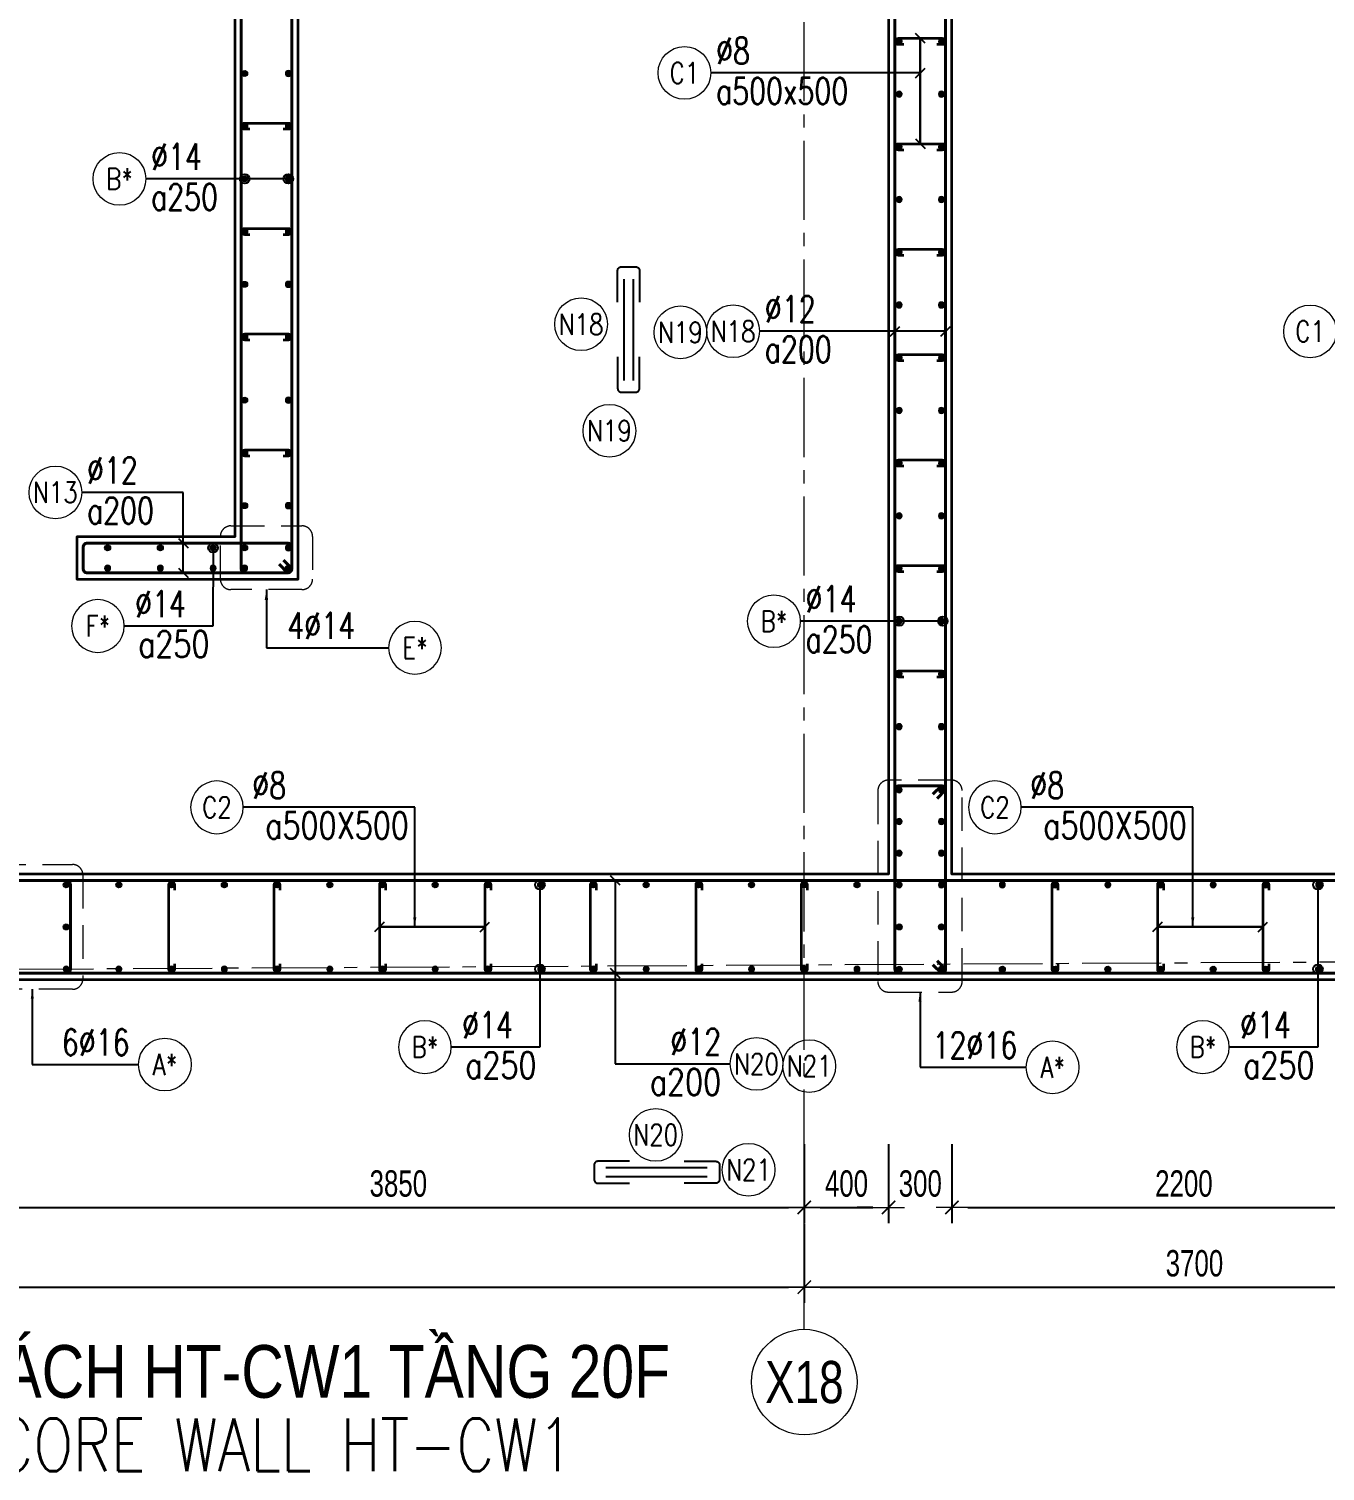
# Model space of a CAD drawing. Header units: millimetres. Extents: x 944027 to 981803, y -83026 to 82675.
# Drawn here: x 953795 to 959941, y -305 to 6536 of the extents above; entities that cross this region are included whole.
import ezdxf
from ezdxf.enums import TextEntityAlignment as Align

# ---------------------------------------------------------------- set-up
doc = ezdxf.new("R2010")
doc.units = ezdxf.units.MM
doc.header["$MEASUREMENT"] = 0
for name, pattern in [('HIDDEN', [9.525, 6.35, -3.175]), ('HIDDEN2', [4.7625, 3.175, -1.5875]), ('HT_Dim Grid$0$CENTER2', [1.125, 0.75, -0.125, 0.125, -0.125]), ('HT_Grid$0$CENTER2', [1.125, 0.75, -0.125, 0.125, -0.125])]:
    doc.linetypes.add(name, pattern=pattern)
doc.layers.get('0').update_dxf_attribs({"lineweight": 20})
doc.layers.get('Defpoints').update_dxf_attribs({"color": 151, "lineweight": 9})
doc.layers.add('Hidden', color=9, linetype='HIDDEN')
doc.layers.add('Ligature', color=1, linetype='Continuous')
for name, color, linetype, lineweight in [('HT_Dim Grid$0$NDC_S_AXIS', 5, 'HT_Dim Grid$0$CENTER2', 13), ('HT_Dim Grid$0$NDC_S_SYMBOL', 1, 'Continuous', 15), ('HT_Dim Grid$0$NDC_S_TEXT SYMBOL', 7, 'Continuous', 20), ('HT_Grid$0$NDC_S_AXIS', 5, 'HT_Grid$0$CENTER2', 13), ('KC-LEADER', 153, 'Continuous', 18), ('KC-THEP', 6, 'Continuous', 40), ('NDC_S_ANNO', 7, 'Continuous', 20), ('NDC_S_DIM', 1, 'Continuous', 15), ('NDC_S_ENG TITLE', 3, 'Continuous', 20), ('NDC_S_HIDDEN', 8, 'HIDDEN2', 13), ('NDC_S_LEADER', 1, 'Continuous', 15), ('NDC_S_REBAR', 4, 'Continuous', 35), ('NDC_S_STIRRUP', 4, 'Continuous', 40), ('NDC_S_TEXT SYMBOL', 7, 'Continuous', 20), ('NDC_S_VN TEXT', 7, 'Continuous', 20), ('NDC_S_VN TITLE', 6, 'Continuous', 35), ('NDC_S_WALL', 6, 'Continuous', 35)]:
    doc.layers.add(name, color=color, linetype=linetype, lineweight=lineweight)
doc.styles.add('HT_Dim Grid$0$NDC_ANNO', font='', dxfattribs={"width": 0.8})
doc.styles.add('NDC_ANNO', font='', dxfattribs={"width": 0.8})
doc.styles.add('NDC_ARIAL', font='arial.ttf', dxfattribs={"width": 0.85})
doc.styles.add('NDC_DIM', font='', dxfattribs={"width": 0.75})
doc.styles.add('NDC_EN TXT', font='romans.shx', dxfattribs={"width": 0.8})
doc.styles.add('NDC_VIE TXT', font='arial.ttf', dxfattribs={"width": 0.8})
doc.styles.get('HT_Dim Grid$0$NDC_ANNO').set_extended_font_data('Dotum')
doc.styles.get('NDC_ANNO').set_extended_font_data('Dotum')
doc.styles.get('NDC_DIM').set_extended_font_data('Dotum')
doc.dimstyles.new('NDC_1-50', dxfattribs={"dimscale": 50, "dimtxt": 2.5, "dimasz": 1, "dimexe": 1.5, "dimexo": 0, "dimgap": 0.8, "dimtad": 1, "dimdec": 0, "dimdsep": 46, "dimtxsty": 'NDC_ARIAL', "dimblk": 'DIMMARK', "dimcen": 49999.938995, "dimdle": 1.5, "dimclrd": 1, "dimclre": 1, "dimclrt": 3, "dimadec": 0, "dimazin": 0, "dimtfac": 1, "dimtdec": 0, "dimtix": 1, "dimtmove": 2, "dimatfit": 3, "dimfxl": 1, "dimarcsym": 0})
doc.dimstyles.new('NDC_dim_30', dxfattribs={"dimscale": 30, "dimtxt": 2.5, "dimasz": 1.5, "dimexe": 1.5, "dimexo": 2.5, "dimgap": 1, "dimtad": 1, "dimdec": 0, "dimzin": 0, "dimdsep": 46, "dimtxsty": 'NDC_DIM', "dimblk": 'DIMMARK', "dimcen": 0.09, "dimdle": 1.2, "dimclrd": 1, "dimclre": 1, "dimclrt": 3, "dimadec": 0, "dimazin": 0, "dimtfac": 1, "dimtdec": 0, "dimtix": 1, "dimtofl": 0, "dimtmove": 0, "dimatfit": 3, "dimfxl": 6, "dimfxlon": 1, "dimtolj": 1, "dimtzin": 0, "dimarcsym": 0})
doc.dimstyles.new('NDC_dim_50', dxfattribs={"dimscale": 50, "dimtxt": 2.5, "dimasz": 1.5, "dimexe": 1.5, "dimexo": 2.5, "dimgap": 1, "dimtad": 1, "dimdec": 0, "dimzin": 0, "dimdsep": 46, "dimtxsty": 'NDC_DIM', "dimblk": 'DIMMARK', "dimcen": 0.09, "dimdle": 1.2, "dimclrd": 1, "dimclre": 1, "dimclrt": 3, "dimadec": 0, "dimazin": 0, "dimtfac": 1, "dimtdec": 0, "dimtix": 1, "dimtofl": 0, "dimtmove": 0, "dimatfit": 3, "dimfxl": 6, "dimfxlon": 1, "dimtolj": 1, "dimtzin": 0, "dimarcsym": 0})

# ---------------------------------------------------------------- blocks, each defined once
blk = doc.blocks.new('THEP')
at = {"layer": 'KC-LEADER', "color": 6}
blk.add_circle((0, 0), 14, dxfattribs=at)
at = {"layer": 'KC-THEP'}
for p, q in [((-14, 0), (14, 0)), ((9.9, 9.9), (-9.9, -9.9)), ((-9.9, 9.9), (9.9, -9.9)), ((0, 14), (0, -14))]:
    blk.add_line(p, q, dxfattribs=at)
blk = doc.blocks.new('DIMMARK')
at = {"layer": 'NDC_S_DIM', "color": 1}
blk.add_line((-1.5, 0), (1, 0), dxfattribs=at)
at = {"layer": 'NDC_S_DIM', "color": 2, "const_width": 0.1}
blk.add_lwpolyline([(-0.424, -0.424), (0.424, 0.424)], dxfattribs=at)
blk = doc.blocks.new('*U13')
blk.add_circle((-2.5, 0), 2.5)
at = {"layer": 'NDC_S_VN TEXT', "color": 3, "style": 'NDC_EN TXT', "width": 0.75}
blk.add_attdef('DK1', (0.5, 0.85), '', height=2.5, dxfattribs=at)
at = {"layer": 'NDC_S_VN TEXT', "color": 7, "style": 'NDC_EN TXT', "width": 0.8}
blk.add_attdef('SH2', text='', height=2, dxfattribs=at).set_placement((-2.5, 0), align=Align.MIDDLE)
blk = doc.blocks.new('*U10')
blk.add_circle((2.5, 0), 2.5)
at = {"layer": 'NDC_S_VN TEXT', "color": 3, "style": 'NDC_EN TXT'}
for tag, width, p in [('DK2', 0.75, (-0.85, 0.85)), ('KC2', 0.8, (-0.85, -2.97))]:
    blk.add_attdef(tag, text='', height=2.5, dxfattribs=dict(at, width=width)).set_placement(p, align=Align.RIGHT)
at = {"layer": 'NDC_S_VN TEXT', "color": 7, "style": 'NDC_EN TXT', "width": 0.8}
blk.add_attdef('SH3', text='', height=2, dxfattribs=at).set_placement((2.5, 0), align=Align.MIDDLE)
blk = doc.blocks.new('*U11')
blk.add_circle((-2.5, 0), 2.5)
at = {"layer": 'NDC_S_VN TEXT', "color": 3, "style": 'NDC_EN TXT', "width": 0.75}
for tag, p in [('DK1', (0.5, 0.85)), ('KC1', (0.5, -2.97))]:
    blk.add_attdef(tag, p, '', height=2.5, dxfattribs=at)
at = {"layer": 'NDC_S_VN TEXT', "color": 7, "style": 'NDC_EN TXT', "width": 0.8}
blk.add_attdef('SH2', text='', height=2, dxfattribs=at).set_placement((-2.5, 0), align=Align.MIDDLE)
blk = doc.blocks.new('*U12')
blk.add_circle((-2.5, 0), 2.5)
at = {"layer": 'NDC_S_VN TEXT', "color": 3, "style": 'NDC_EN TXT', "width": 0.75}
for tag, p in [('DK1', (0.5, 0.85)), ('KC1', (0.5, -2.97))]:
    blk.add_attdef(tag, p, '', height=2.5, dxfattribs=at)
at = {"layer": 'NDC_S_VN TEXT', "color": 7, "style": 'NDC_EN TXT', "width": 0.8}
blk.add_attdef('SH2', text='', height=2, dxfattribs=at).set_placement((-2.5, 0), align=Align.MIDDLE)
blk = doc.blocks.new('A$C7BC65A55')
at = {"layer": 'Ligature'}
for p, q in [((-15.2, 372, 0), (-15.2, 38.5, 0)), ((15.2, 372, 0), (15.2, 38.5, 0))]:
    blk.add_line(p, q, dxfattribs=at)
for points in [[(-36.2, 296.5), (-36.2, 400.9, -0.414214), (-24, 413.1), (24, 413.1, -0.414214), (36.2, 400.9), (36.2, 296.5)], [(-36.2, 116.5), (-36.2, 12.2, 0.414214), (-24, 0), (24, 0, 0.414214), (36.2, 12.2), (36.2, 116.5)]]:
    blk.add_lwpolyline(points, format="xyb", dxfattribs=at)
blk = doc.blocks.new('*U9')
blk.add_circle((2.5, 0), 2.5)
at = {"layer": 'NDC_S_VN TEXT', "color": 3, "style": 'NDC_EN TXT', "width": 0.75}
blk.add_attdef('DK2', text='', height=2.5, dxfattribs=at).set_placement((-0.85, 0.85), align=Align.RIGHT)
at = {"layer": 'NDC_S_VN TEXT', "color": 7, "style": 'NDC_EN TXT', "width": 0.8}
blk.add_attdef('SH3', text='', height=2, dxfattribs=at).set_placement((2.5, 0), align=Align.MIDDLE)
blk = doc.blocks.new('*D333')
at = {"layer": 'Defpoints', "color": 0, "transparency": 16777216}
for p in [(957471.5, 2607.6), (953621.5, 2107.6), (957471.5, 945.6)]:
    blk.add_point(p, dxfattribs=at)
at = {"layer": 'NDC_S_DIM', "color": 1, "lineweight": -2, "transparency": 16777216}
for p, q in [((953621.5, 1245.6), (953621.5, 870.6)), ((957471.5, 1245.6), (957471.5, 870.6)), ((953696.5, 945.6), (957396.5, 945.6))]:
    blk.add_line(p, q, dxfattribs=at)
at = {"layer": 'NDC_S_DIM', "color": 1, "lineweight": -2, "transparency": 16777216, "xscale": 75, "yscale": 75, "zscale": 75, "rotation": 180}
blk.add_blockref('DIMMARK', (953621.5, 945.6), dxfattribs=at)
at = {"layer": 'NDC_S_DIM', "color": 1, "lineweight": -2, "transparency": 16777216, "xscale": 75, "yscale": 75, "zscale": 75}
blk.add_blockref('DIMMARK', (957471.5, 945.6), dxfattribs=at)
at = {"layer": 'NDC_S_DIM', "color": 3, "transparency": 16777216, "insert": (955546.5, 1058.2), "char_height": 125, "attachment_point": 5, "style": 'NDC_DIM'}
blk.add_mtext('\\A1;3850', dxfattribs=at)
blk = doc.blocks.new('*D334')
at = {"layer": 'Defpoints', "color": 0, "transparency": 16777216}
for p in [(957871.5, 2607.6), (958171.5, 2607.6), (958171.5, 945.6)]:
    blk.add_point(p, dxfattribs=at)
at = {"layer": 'NDC_S_DIM', "color": 1, "lineweight": -2, "transparency": 16777216}
for p, q in [((957871.5, 1245.6), (957871.5, 870.6)), ((958171.5, 1245.6), (958171.5, 870.6)), ((957796.5, 945.6), (957721.5, 945.6)), ((958246.5, 945.6), (958321.5, 945.6))]:
    blk.add_line(p, q, dxfattribs=at)
at = {"layer": 'NDC_S_DIM', "color": 1, "lineweight": -2, "transparency": 16777216, "xscale": 75, "yscale": 75, "zscale": 75}
blk.add_blockref('DIMMARK', (957871.5, 945.6), dxfattribs=at)
at = {"layer": 'NDC_S_DIM', "color": 1, "lineweight": -2, "transparency": 16777216, "xscale": 75, "yscale": 75, "zscale": 75, "rotation": 180}
blk.add_blockref('DIMMARK', (958171.5, 945.6), dxfattribs=at)
at = {"layer": 'NDC_S_DIM', "color": 3, "transparency": 16777216, "insert": (958021.5, 1058.2), "char_height": 125, "attachment_point": 5, "style": 'NDC_DIM'}
blk.add_mtext('\\A1;300', dxfattribs=at)
blk = doc.blocks.new('*D335')
at = {"layer": 'Defpoints', "color": 0, "transparency": 16777216}
for p in [(958171.5, 2607.6), (960371.2, 2229.9), (960371.2, 945.6)]:
    blk.add_point(p, dxfattribs=at)
at = {"layer": 'NDC_S_DIM', "color": 1, "lineweight": -2, "transparency": 16777216}
for p, q in [((958171.5, 1245.6), (958171.5, 870.6)), ((960371.2, 1245.6), (960371.2, 870.6)), ((958246.5, 945.6), (960296.2, 945.6))]:
    blk.add_line(p, q, dxfattribs=at)
at = {"layer": 'NDC_S_DIM', "color": 1, "lineweight": -2, "transparency": 16777216, "xscale": 75, "yscale": 75, "zscale": 75, "rotation": 180}
blk.add_blockref('DIMMARK', (958171.5, 945.6), dxfattribs=at)
at = {"layer": 'NDC_S_DIM', "color": 1, "lineweight": -2, "transparency": 16777216, "xscale": 75, "yscale": 75, "zscale": 75}
blk.add_blockref('DIMMARK', (960371.2, 945.6), dxfattribs=at)
at = {"layer": 'NDC_S_DIM', "color": 3, "transparency": 16777216, "insert": (959271.4, 1058.2), "char_height": 125, "attachment_point": 5, "style": 'NDC_DIM'}
blk.add_mtext('\\A1;2200', dxfattribs=at)
blk = doc.blocks.new('*D338')
at = {"layer": 'Defpoints', "color": 0, "transparency": 16777216}
for p in [(957471.5, 2125.9), (946871.5, 2107.6), (957471.5, 567.4)]:
    blk.add_point(p, dxfattribs=at)
at = {"layer": 'NDC_S_DIM', "color": 1, "lineweight": -2, "transparency": 16777216}
for p, q in [((946871.5, 867.4), (946871.5, 492.4)), ((957471.5, 867.4), (957471.5, 492.4)), ((946946.5, 567.4), (957396.5, 567.4))]:
    blk.add_line(p, q, dxfattribs=at)
at = {"layer": 'NDC_S_DIM', "color": 1, "lineweight": -2, "transparency": 16777216, "xscale": 75, "yscale": 75, "zscale": 75, "rotation": 180}
blk.add_blockref('DIMMARK', (946871.5, 567.4), dxfattribs=at)
at = {"layer": 'NDC_S_DIM', "color": 1, "lineweight": -2, "transparency": 16777216, "xscale": 75, "yscale": 75, "zscale": 75}
blk.add_blockref('DIMMARK', (957471.5, 567.4), dxfattribs=at)
at = {"layer": 'NDC_S_DIM', "color": 3, "transparency": 16777216, "insert": (952171.5, 679.9), "char_height": 125, "attachment_point": 5, "style": 'NDC_DIM'}
blk.add_mtext('\\A1;10600', dxfattribs=at)
blk = doc.blocks.new('*U21')
at = {"layer": 'HT_Dim Grid$0$NDC_S_SYMBOL'}
blk.add_line((0, 5), (0, 9), dxfattribs=at)
blk.add_circle((0, 0), 5, dxfattribs=at)
at = {"layer": 'HT_Dim Grid$0$NDC_S_TEXT SYMBOL', "color": 7, "style": 'HT_Dim Grid$0$NDC_ANNO', "width": 0.8}
blk.add_attdef('GRID', text='', height=4, dxfattribs=at).set_placement((0, 0), align=Align.MIDDLE)
blk = doc.blocks.new('*D364')
at = {"layer": 'Defpoints', "color": 0, "ltscale": 200, "transparency": 16777216}
for p in [(957471.5, 2125.9), (961171.5, 2025.9), (961171.5, 567.4)]:
    blk.add_point(p, dxfattribs=at)
at = {"layer": 'NDC_S_DIM', "color": 1, "lineweight": -2, "ltscale": 200, "transparency": 16777216}
for p, q in [((957471.5, 867.4), (957471.5, 492.4)), ((961171.5, 867.4), (961171.5, 492.4)), ((957546.5, 567.4), (961096.5, 567.4))]:
    blk.add_line(p, q, dxfattribs=at)
at = {"layer": 'NDC_S_DIM', "color": 1, "lineweight": -2, "ltscale": 200, "transparency": 16777216, "xscale": 75, "yscale": 75, "zscale": 75, "rotation": 180}
blk.add_blockref('DIMMARK', (957471.5, 567.4), dxfattribs=at)
at = {"layer": 'NDC_S_DIM', "color": 1, "lineweight": -2, "ltscale": 200, "transparency": 16777216, "xscale": 75, "yscale": 75, "zscale": 75}
blk.add_blockref('DIMMARK', (961171.5, 567.4), dxfattribs=at)
at = {"layer": 'NDC_S_DIM', "color": 3, "ltscale": 200, "transparency": 16777216, "insert": (959321.5, 679.9), "char_height": 125, "attachment_point": 5, "style": 'NDC_DIM'}
blk.add_mtext('\\A1;3700', dxfattribs=at)
blk = doc.blocks.new('*D365')
at = {"layer": 'Defpoints', "color": 0, "ltscale": 200, "transparency": 16777216}
for p in [(957471.5, 2607.6), (957871.5, 2525.9), (957871.5, 945.6)]:
    blk.add_point(p, dxfattribs=at)
at = {"layer": 'NDC_S_DIM', "color": 1, "lineweight": -2, "ltscale": 200, "transparency": 16777216}
for p, q in [((957471.5, 1245.6), (957471.5, 870.6)), ((957871.5, 1245.6), (957871.5, 870.6)), ((957546.5, 945.6), (957796.5, 945.6))]:
    blk.add_line(p, q, dxfattribs=at)
at = {"layer": 'NDC_S_DIM', "color": 1, "lineweight": -2, "ltscale": 200, "transparency": 16777216, "xscale": 75, "yscale": 75, "zscale": 75, "rotation": 180}
blk.add_blockref('DIMMARK', (957471.5, 945.6), dxfattribs=at)
at = {"layer": 'NDC_S_DIM', "color": 1, "lineweight": -2, "ltscale": 200, "transparency": 16777216, "xscale": 75, "yscale": 75, "zscale": 75}
blk.add_blockref('DIMMARK', (957871.5, 945.6), dxfattribs=at)
at = {"layer": 'NDC_S_DIM', "color": 3, "ltscale": 200, "transparency": 16777216, "insert": (957671.5, 1058.2), "char_height": 125, "attachment_point": 5, "style": 'NDC_DIM'}
blk.add_mtext('\\A1;400', dxfattribs=at)
blk = doc.blocks.new('Drawing name_symbol')
at = {"layer": 'NDC_S_ENG TITLE', "style": 'NDC_EN TXT', "width": 0.8}
blk.add_attdef('SECTDET1', text='', height=5, dxfattribs=at).set_placement((0, 1.01), align=Align.CENTER)
at = {"layer": 'NDC_S_TEXT SYMBOL', "lineweight": 25, "style": 'NDC_ANNO', "width": 0.8}
blk.add_attdef('SSCALE', text='', height=2.5, dxfattribs=at).set_placement((0, -4), align=Align.CENTER)
at = {"layer": 'NDC_S_VN TITLE', "style": 'NDC_VIE TXT', "width": 0.8}
blk.add_attdef('SECTDET2', text='', height=5, dxfattribs=at).set_placement((0, 7.97), align=Align.CENTER)

msp = doc.modelspace()

# ---------------------------------------------------------------- linework, layer by layer
for centre in [(956413.2, 5134.4), (956884.1, 5096.2), (956547.6, 4629.4), (957494.6, 1616), (956767, 1289.8), (957207.1, 1124)]:
    msp.add_circle(centre, 125)
at = {"layer": 'HT_Grid$0$NDC_S_AXIS', "ltscale": 500}
for p, q in [((957471.5, 567.4), (957471.5, 12843.5)), ((944726.6, 2025.9), (962802.4, 2125.9))]:
    msp.add_line(p, q, dxfattribs=at)
at = {"layer": 'NDC_S_HIDDEN', "ltscale": 50}
for points in [[(954752.5, 4178.2), (955089.7, 4178.2, -0.414214), (955139.7, 4128.2), (955139.7, 3925.9, -0.414214), (955089.7, 3875.9), (954752.5, 3875.9, -0.414214), (954702.5, 3925.9), (954702.5, 4128.2, -0.414214)], [(957870.3, 1967), (958169.9, 1967, 0.414214), (958219.9, 2017), (958219.9, 2922.3, 0.414214), (958169.9, 2972.3), (957870.3, 2972.3, 0.414214), (957820.3, 2922.3), (957820.3, 2017, 0.414214)], [(953620.8, 2572.2), (954001.1, 2572.2, -0.414214), (954051.1, 2522.2), (954051.1, 2030.3, -0.414214), (954001.1, 1980.3), (953620.8, 1980.3, -0.414214), (953570.8, 2030.3), (953570.8, 2522.2, -0.414214)]]:
    msp.add_lwpolyline(points, format="xyb", close=True, dxfattribs=at)
at = {"layer": 'NDC_S_REBAR'}
for points in [[(957943, 6460.9), (957918, 6460.9, -1), (957918, 6490.9), (958125, 6490.9, -1), (958125, 6460.9), (958100, 6460.9)], [(954843, 6059.1), (954818, 6059.1, -1), (954818, 6089.1), (955025, 6089.1, -1), (955025, 6059.1), (955000, 6059.1)], [(957943, 5960.9), (957918, 5960.9, -1), (957918, 5990.9), (958125, 5990.9, -1), (958125, 5960.9), (958100, 5960.9)], [(954843, 5559.1), (954818, 5559.1, -1), (954818, 5589.1), (955025, 5589.1, -1), (955025, 5559.1), (955000, 5559.1)], [(957943, 5460.9), (957918, 5460.9, -1), (957918, 5490.9), (958125, 5490.9, -1), (958125, 5460.9), (958100, 5460.9)], [(954843, 5059.1), (954818, 5059.1, -1), (954818, 5089.1), (955025, 5089.1, -1), (955025, 5059.1), (955000, 5059.1)], [(957943, 4960.9), (957918, 4960.9, -1), (957918, 4990.9), (958125, 4990.9, -1), (958125, 4960.9), (958100, 4960.9)], [(954843, 4509.1), (954818, 4509.1, -1), (954818, 4539.1), (955025, 4539.1, -1), (955025, 4509.1), (955000, 4509.1)], [(957943, 4460.9), (957918, 4460.9, -1), (957918, 4490.9), (958125, 4490.9, -1), (958125, 4460.9), (958100, 4460.9)], [(957943, 3960.9), (957918, 3960.9, -1), (957918, 3990.9), (958125, 3990.9, -1), (958125, 3960.9), (958100, 3960.9)], [(957943, 3460.9), (957918, 3460.9, -1), (957918, 3490.9), (958125, 3490.9, -1), (958125, 3460.9), (958100, 3460.9)], [(954486.5, 2450.9), (954486.5, 2475.9, 1), (954456.5, 2475.9), (954456.5, 2075.9, 1), (954486.5, 2075.9), (954486.5, 2100.9)], [(954986.5, 2450.9), (954986.5, 2475.9, 1), (954956.5, 2475.9), (954956.5, 2075.9, 1), (954986.5, 2075.9), (954986.5, 2100.9)], [(955486.5, 2450.9), (955486.5, 2475.9, 1), (955456.5, 2475.9), (955456.5, 2075.9, 1), (955486.5, 2075.9), (955486.5, 2100.9)], [(955986.5, 2450.9), (955986.5, 2475.9, 1), (955956.5, 2475.9), (955956.5, 2075.9, 1), (955986.5, 2075.9), (955986.5, 2100.9)], [(956486.5, 2450.9), (956486.5, 2475.9, 1), (956456.5, 2475.9), (956456.5, 2075.9, 1), (956486.5, 2075.9), (956486.5, 2100.9)], [(956986.5, 2450.9), (956986.5, 2475.9, 1), (956956.5, 2475.9), (956956.5, 2075.9, 1), (956986.5, 2075.9), (956986.5, 2100.9)], [(957486.5, 2450.9), (957486.5, 2475.9, 1), (957456.5, 2475.9), (957456.5, 2075.9, 1), (957486.5, 2075.9), (957486.5, 2100.9)], [(958675.5, 2450.9), (958675.5, 2475.9, 1), (958645.5, 2475.9), (958645.5, 2075.9, 1), (958675.5, 2075.9), (958675.5, 2100.9)], [(959175.5, 2450.9), (959175.5, 2475.9, 1), (959145.5, 2475.9), (959145.5, 2075.9, 1), (959175.5, 2075.9), (959175.5, 2100.9)], [(959675.5, 2450.9), (959675.5, 2475.9, 1), (959645.5, 2475.9), (959645.5, 2075.9, 1), (959675.5, 2075.9), (959675.5, 2100.9)]]:
    msp.add_lwpolyline(points, format="xyb", dxfattribs=at)
at = {"layer": 'NDC_S_STIRRUP'}
for points in [[(955001.5, 4015.9), (955041.5, 3975.9, -0.414214), (955021.5, 3955.9), (954821.5, 3955.9, -0.414214), (954801.5, 3975.9), (954801.5, 11175.9, -0.414214), (954821.5, 11195.9), (955021.5, 11195.9, -0.414214), (955041.5, 11175.9), (955041.5, 3975.9, -0.414214), (955021.5, 3955.9), (954981.5, 3995.9)], [(958101.5, 2115.9), (958141.5, 2075.9, -0.414214), (958121.5, 2055.9), (957921.5, 2055.9, -0.414214), (957901.5, 2075.9), (957901.5, 11175.9, -0.414214), (957921.5, 11195.9), (958121.5, 11195.9, -0.414214), (958141.5, 11175.9), (958141.5, 2075.9, -0.414214), (958121.5, 2055.9), (958081.5, 2095.9)], [(954981.5, 3995.9), (955021.5, 3955.9, 0.414214), (955041.5, 3975.9), (955041.5, 4075.9, 0.414214), (955021.5, 4095.9), (954071.5, 4095.9, 0.414214), (954051.5, 4075.9), (954051.5, 3975.9, 0.414358), (954071.5, 3955.9), (955021.5, 3955.9, 0.414214), (955041.5, 3975.9), (955001.5, 4015.9)], [(958101.6, 2885.9), (958141.6, 2925.9, 0.414214), (958121.6, 2945.9), (957921.6, 2945.9, 0.414214), (957901.6, 2925.9), (957901.5, 2075.9, 0.414214), (957921.5, 2055.9), (958121.5, 2055.9, 0.414214), (958141.5, 2075.9), (958141.6, 2925.9, 0.414214), (958121.6, 2945.9), (958081.6, 2905.9)], [(961081.5, 2455.9), (961121.5, 2495.9, -0.414214), (961141.5, 2475.9), (961141.5, 2075.9, -0.414214), (961121.5, 2055.9), (953671.5, 2055.9, -0.414214), (953651.5, 2075.9), (953651.5, 2475.9, -0.414214), (953671.5, 2495.9), (961121.5, 2495.9, -0.414214), (961141.5, 2475.9), (961101.5, 2435.9)], [(953711.5, 2455.9), (953671.5, 2495.9, 0.414214), (953651.5, 2475.9), (953651.5, 2075.9, 0.414214), (953671.5, 2055.9), (953971.5, 2055.9, 0.414214), (953991.5, 2075.9), (953991.5, 2475.9, 0.414214), (953971.5, 2495.9), (953671.5, 2495.9, 0.414214), (953651.5, 2475.9), (953691.5, 2435.9)]]:
    msp.add_lwpolyline(points, format="xyb", dxfattribs=at)
at = {"layer": 'NDC_S_WALL', "ltscale": 10}
for points in [[(954771.5, 11225.9), (954771.5, 4125.9), (954021.5, 4125.9), (954021.5, 3925.9), (955071.5, 3925.9), (955071.5, 8525.9)], [(957871.5, 8525.9), (957871.5, 2525.9), (953571.5, 2525.9)], [(953571.5, 2025.9), (961171.5, 2025.9), (961171.5, 3175.9), (960871.5, 3175.9), (960871.5, 2525.9), (958171.5, 2525.9), (958171.5, 7925.9)]]:
    msp.add_lwpolyline(points, dxfattribs=at)

# ---------------------------------------------------------------- block references
at = {"layer": 'Hidden', "xscale": 1.44, "yscale": 1.44, "zscale": 1.44}
msp.add_blockref('A$C7BC65A55', (956638.3, 4812.1, 0), dxfattribs=at)
at = {"layer": 'Hidden', "xscale": 1.44, "yscale": 1.44, "zscale": 1.44, "rotation": 270}
msp.add_blockref('A$C7BC65A55', (956474.9, 1112.2, 0), dxfattribs=at)
at = {"layer": 'HT_Dim Grid$0$NDC_S_AXIS', "xscale": 50, "yscale": 50, "zscale": 50}
msp.add_blockref('*U21', (957471.5, 117.4), dxfattribs=at).add_auto_attribs({'GRID': 'X18'})
at = {"layer": 'KC-THEP', "xscale": -1}
for p, rotation in [((957921.6, 6475.9), 350.3314355636191), ((958121.6, 6475.9), 350.3314355636191), ((955025, 6324.1), 170.331435563619), ((957921.6, 6225.9), 350.3314355636191), ((958121.6, 6225.9), 350.3314355636191), ((955025, 6074.1), 170.331435563619), ((957921.6, 5975.9), 350.3314355636191), ((958121.6, 5975.9), 350.3314355636191), ((955025, 5824.1), 170.331435563619), ((957921.6, 5725.9), 350.3314355636191), ((958121.6, 5725.9), 350.3314355636191), ((955025, 5574.1), 170.331435563619), ((957921.6, 5475.9), 350.3314355636191), ((958121.6, 5475.9), 350.3314355636191), ((955025, 5324.1), 170.331435563619), ((957921.6, 5225.9), 350.3314355636191), ((958121.6, 5225.9), 350.3314355636191), ((955025, 5074.1), 170.331435563619), ((957921.6, 4975.9), 350.3314355636191), ((958121.6, 4975.9), 350.3314355636191), ((955025, 4774.1), 170.331435563619), ((957921.6, 4725.9), 350.3314355636191), ((958121.6, 4725.9), 350.3314355636191), ((955025, 4524.1), 170.331435563619), ((957921.6, 4475.9), 350.3314355636191), ((958121.6, 4475.9), 350.3314355636191), ((955025, 4274.1), 170.331435563619), ((957921.6, 4225.9), 350.3314355636191), ((958121.6, 4225.9), 350.3314355636191), ((955025, 4074.1), 170.331435563619), ((954168, 3977.8), 350.3314355636191), ((954418, 3977.8), 350.3314355636191), ((954668, 3977.8), 350.3314355636191), ((954818, 3977.8), 350.3314355636191), ((957921.6, 3975.9), 350.3314355636191), ((958121.6, 3975.9), 350.3314355636191), ((957921.6, 3725.9), 350.3314355636191), ((958121.6, 3725.9), 350.3314355636191), ((957921.6, 3475.9), 350.3314355636191), ((958121.6, 3475.9), 350.3314355636191), ((957921.6, 3225.9), 350.3314355636191), ((958121.6, 3225.9), 350.3314355636191), ((957921.6, 2925.9), 350.3314355636191), ((958121.6, 2925.9), 350.3314355636191), ((957921.6, 2775.9), 350.3314355636191), ((958121.6, 2775.9), 350.3314355636191), ((957921.6, 2625.9), 350.3314355636191), ((958121.6, 2625.9), 350.3314355636191), ((957921.6, 2475.9), 350.3314355636191), ((958121.6, 2475.9), 350.3314355636191), ((958410.5, 2475.9), 350.3314355636191), ((958660.5, 2475.9), 350.3314355636191), ((958910.5, 2475.9), 350.3314355636191), ((959160.5, 2475.9), 350.3314355636191), ((959410.5, 2475.9), 350.3314355636191), ((959660.5, 2475.9), 350.3314355636191), ((959910.5, 2475.9), 350.3314355636191), ((953971.5, 2075.9), 170.331435563619), ((954221.5, 2075.9), 170.331435563619), ((954471.5, 2075.9), 170.331435563619), ((954721.5, 2075.9), 170.331435563619), ((954971.5, 2075.9), 170.331435563619), ((955221.5, 2075.9), 170.331435563619), ((955471.5, 2075.9), 170.331435563619), ((955721.5, 2075.9), 170.331435563619), ((955971.5, 2075.9), 170.331435563619), ((956221.5, 2075.9), 170.331435563619), ((956471.5, 2075.9), 170.331435563619), ((956721.5, 2075.9), 170.331435563619), ((956971.5, 2075.9), 170.331435563619), ((957221.5, 2075.9), 170.331435563619), ((957471.5, 2075.9), 170.331435563619), ((957721.5, 2075.9), 170.331435563619)]:
    msp.add_blockref('THEP', p, dxfattribs=dict(at, rotation=rotation))
at = {"layer": 'KC-THEP'}
for p, rotation in [((954818, 6324.1), 189.6685644363809), ((954818, 6074.1), 189.6685644363809), ((954818, 5824.1), 189.6685644363809), ((954818, 5574.1), 189.6685644363809), ((954818, 5324.1), 189.6685644363809), ((954818, 5074.1), 189.6685644363809), ((954818, 4774.1), 189.6685644363809), ((954818, 4524.1), 189.6685644363809), ((954818, 4274.1), 189.6685644363809), ((954168, 4074.1), 189.6685644363809), ((954418, 4074.1), 189.6685644363809), ((954668, 4074.1), 189.6685644363809), ((954818, 4074.1), 189.6685644363809), ((955025, 3977.8), 9.66856443638095), ((953971.5, 2475.9), 9.668564436380946), ((954221.5, 2475.9), 9.668564436380946), ((954471.5, 2475.9), 9.668564436380946), ((954721.5, 2475.9), 9.668564436380946), ((954971.5, 2475.9), 9.668564436380946), ((955221.5, 2475.9), 9.668564436380946), ((955471.5, 2475.9), 9.668564436380946), ((955721.5, 2475.9), 9.668564436380946), ((955971.5, 2475.9), 9.668564436380946), ((956221.5, 2475.9), 9.668564436380946), ((956471.5, 2475.9), 9.668564436380946), ((956721.5, 2475.9), 9.668564436380946), ((956971.5, 2475.9), 9.668564436380946), ((957221.5, 2475.9), 9.668564436380946), ((957471.5, 2475.9), 9.668564436380946), ((957721.5, 2475.9), 9.668564436380946), ((953971.5, 2275.9), 9.668564436380946), ((957921.5, 2275.9), 9.668564436380946), ((958121.5, 2275.9), 9.668564436380946), ((957921.6, 2075.9), 189.6685644363809), ((958121.6, 2075.9), 189.6685644363809), ((958410.5, 2075.9), 189.6685644363809), ((958660.5, 2075.9), 189.6685644363809), ((958910.5, 2075.9), 189.6685644363809), ((959160.5, 2075.9), 189.6685644363809), ((959410.5, 2075.9), 189.6685644363809), ((959660.5, 2075.9), 189.6685644363809), ((959910.5, 2075.9), 189.6685644363809)]:
    msp.add_blockref('THEP', p, dxfattribs=dict(at, rotation=rotation))
at = {"layer": 'NDC_S_ANNO'}
ref = msp.add_blockref('Drawing name_symbol', (954274.3, -355.9), dxfattribs=dict(at, xscale=50, yscale=50, zscale=50))
ref.add_attrib('SECTDET1', 'DETAIL OF CORE WALL HT-CW1', dxfattribs={"layer": 'NDC_S_ENG TITLE', "height": 250, "style": 'NDC_EN TXT', "width": 0.8}).set_placement((954274.3, -305.3), align=Align.CENTER)
ref.add_attrib('SECTDET2', 'CHI TIẾT LÕI VÁCH HT-CW1 TẦNG 20F', dxfattribs={"layer": 'NDC_S_VN TITLE', "height": 250, "style": 'NDC_VIE TXT', "width": 0.8}).set_placement((954274.3, 42.6), align=Align.CENTER)
at = {"layer": 'NDC_S_VN TEXT', "xscale": 50, "yscale": 50, "zscale": 50}
for name, p, values in [('*U12', (957028.2, 6326.6), {'SH2': 'C1', 'DK1': '%%c8', 'KC1': 'a500x500'}), ('*U11', (954349, 5824.1), {'SH2': 'B*', 'DK1': '%%C14', 'KC1': 'a250'}), ('*U11', (957259.1, 5101.4), {'SH2': 'N18', 'DK1': '%%C12', 'KC1': 'a200'}), ('*U12', (959995, 5100.6), {'SH2': 'C1', 'DK1': '%%c8', 'KC1': 'a500x500'}), ('*U11', (954045.3, 4337), {'SH2': 'N13', 'DK1': '%%C12', 'KC1': 'a200'}), ('*U11', (957452.6, 3725.9), {'SH2': 'B*', 'DK1': '%%C14', 'KC1': 'a250'}), ('*U9', (954314.6, 1623.4), {'SH3': 'A*', 'DK2': '6%%C16'}), ('*U10', (957119.9, 1626.4), {'SH3': 'N20', 'DK2': '%%C12', 'KC2': 'a200'}), ('*U9', (958523.8, 1610.1), {'SH3': 'A*', 'DK2': '12%%C16'})]:
    msp.add_blockref(name, p, dxfattribs=at).add_auto_attribs(values)
at = {"layer": 'NDC_S_VN TEXT'}
ref = msp.add_blockref('*U10', (954246.8, 3703.4), dxfattribs=dict(at, xscale=-50, yscale=50, zscale=50))
ref.add_attrib('SH3', 'F*', dxfattribs={"color": 7, "height": 100, "style": 'NDC_EN TXT', "width": 0.8}).set_placement((954121.8, 3703.4), align=Align.MIDDLE)
ref.add_attrib('DK2', '%%C14', dxfattribs={"color": 3, "height": 125, "style": 'NDC_EN TXT', "width": 0.75}).set_placement((954539.3, 3745.7), align=Align.RIGHT)
ref.add_attrib('KC2', 'a250', dxfattribs={"color": 3, "height": 125, "style": 'NDC_EN TXT', "width": 0.8}).set_placement((954651.2, 3554.8), align=Align.RIGHT)
ref = msp.add_blockref('*U13', (955500.4, 3599.9), dxfattribs=dict(at, xscale=-50, yscale=50, zscale=50))
ref.add_attrib('SH2', 'E*', dxfattribs={"color": 7, "height": 100, "style": 'NDC_EN TXT', "width": 0.8}).set_placement((955625.4, 3599.9), align=Align.MIDDLE)
ref.add_attrib('DK1', '4%%C14', (955020.1, 3642.2), dxfattribs={"color": 3, "height": 125, "style": 'NDC_EN TXT', "width": 0.75})
ref = msp.add_blockref('*U10', (954811.5, 2843.3), dxfattribs=dict(at, xscale=-50, yscale=50, zscale=50))
ref.add_attrib('SH3', 'C2', dxfattribs={"color": 7, "height": 100, "style": 'NDC_EN TXT', "width": 0.8}).set_placement((954686.5, 2843.3), align=Align.MIDDLE)
ref.add_attrib('DK2', '%%c8', dxfattribs={"color": 3, "height": 125, "style": 'NDC_EN TXT', "width": 0.75}).set_placement((955014.7, 2885.6), align=Align.RIGHT)
ref.add_attrib('KC2', 'a500X500', dxfattribs={"color": 3, "height": 125, "style": 'NDC_EN TXT', "width": 0.8}).set_placement((955596.8, 2694.6), align=Align.RIGHT)
ref = msp.add_blockref('*U10', (958500.5, 2843.3), dxfattribs=dict(at, xscale=-50, yscale=50, zscale=50))
ref.add_attrib('SH3', 'C2', dxfattribs={"color": 7, "height": 100, "style": 'NDC_EN TXT', "width": 0.8}).set_placement((958375.5, 2843.3), align=Align.MIDDLE)
ref.add_attrib('DK2', '%%c8', dxfattribs={"color": 3, "height": 125, "style": 'NDC_EN TXT', "width": 0.75}).set_placement((958703.7, 2885.6), align=Align.RIGHT)
ref.add_attrib('KC2', 'a500X500', dxfattribs={"color": 3, "height": 125, "style": 'NDC_EN TXT', "width": 0.8}).set_placement((959285.8, 2694.6), align=Align.RIGHT)
ref = msp.add_blockref('*U10', (955797.4, 1706.2), dxfattribs=dict(at, xscale=-50, yscale=50, zscale=50))
ref.add_attrib('SH3', 'B*', dxfattribs={"color": 7, "height": 100, "style": 'NDC_EN TXT', "width": 0.8}).set_placement((955672.4, 1706.2), align=Align.MIDDLE)
ref.add_attrib('DK2', '%%C14', dxfattribs={"color": 3, "height": 125, "style": 'NDC_EN TXT', "width": 0.75}).set_placement((956089.9, 1748.5), align=Align.RIGHT)
ref.add_attrib('KC2', 'a250', dxfattribs={"color": 3, "height": 125, "style": 'NDC_EN TXT', "width": 0.8}).set_placement((956201.8, 1557.6), align=Align.RIGHT)
ref = msp.add_blockref('*U10', (959486.4, 1706.2), dxfattribs=dict(at, xscale=-50, yscale=50, zscale=50))
ref.add_attrib('SH3', 'B*', dxfattribs={"color": 7, "height": 100, "style": 'NDC_EN TXT', "width": 0.8}).set_placement((959361.4, 1706.2), align=Align.MIDDLE)
ref.add_attrib('DK2', '%%C14', dxfattribs={"color": 3, "height": 125, "style": 'NDC_EN TXT', "width": 0.75}).set_placement((959778.9, 1748.5), align=Align.RIGHT)
ref.add_attrib('KC2', 'a250', dxfattribs={"color": 3, "height": 125, "style": 'NDC_EN TXT', "width": 0.8}).set_placement((959890.8, 1557.6), align=Align.RIGHT)

# ---------------------------------------------------------------- texts
at = {"layer": 'NDC_S_VN TEXT', "color": 7, "style": 'NDC_EN TXT', "width": 0.8}
for tag, p in [('N18', (956413.2, 5134.4)), ('N19', (956884.1, 5096.2)), ('N19', (956547.6, 4629.4)), ('N21', (957494.6, 1616)), ('N20', (956767, 1289.8)), ('N21', (957207.1, 1124))]:
    msp.add_attdef(tag, text='3', height=100, dxfattribs=at).set_placement(p, align=Align.MIDDLE)

# ---------------------------------------------------------------- dimensions: what is measured, and where the dimension line sits
at = {"layer": 'NDC_S_DIM'}
for base, p1, p2, picture, middle in [((957471.5, 945.6), (953621.5, 2107.6), (957471.5, 2607.6), '*D333', (955546.5, 1058.2)), ((958171.5, 945.6), (957871.5, 2607.6), (958171.5, 2607.6), '*D334', (958021.5, 1058.2)), ((960371.2, 945.6), (958171.5, 2607.6), (960371.2, 2229.9), '*D335', (959271.4, 1058.2))]:
    dim = msp.add_linear_dim(base=base, p1=p1, p2=p2, dimstyle='NDC_dim_50', override={"dimtmove": 1}, dxfattribs=at)
    dim.commit()
    dim.dimension.update_dxf_attribs({"geometry": picture, "text_midpoint": middle})
at = {"layer": 'NDC_S_DIM', "ltscale": 200}
for base, p1, p2, picture, middle in [((957871.5, 945.6), (957471.5, 2607.6), (957871.5, 2525.9), '*D365', (957671.5, 1058.2)), ((961171.5, 567.4), (957471.5, 2125.9), (961171.5, 2025.9), '*D364', (959321.5, 679.9))]:
    dim = msp.add_linear_dim(base=base, p1=p1, p2=p2, dimstyle='NDC_dim_50', override={"dimtmove": 1}, dxfattribs=at)
    dim.commit()
    dim.dimension.update_dxf_attribs({"geometry": picture, "text_midpoint": middle})
at = {"layer": 'NDC_S_DIM'}
dim = msp.add_linear_dim(base=(957471.5, 567.4), p1=(946871.5, 2107.6), p2=(957471.5, 2125.9), dimstyle='NDC_dim_50', dxfattribs=at)
dim.commit()
dim.dimension.update_dxf_attribs({"geometry": '*D338', "text_midpoint": (952171.5, 679.9)})

# ---------------------------------------------------------------- leaders
at = {"layer": 'NDC_S_LEADER'}
for points, dimstyle, override in [([(958021.5, 6490.9), (958021.5, 5990.9)], 'NDC_dim_30', {"dimtad": 0, "dimldrblk": 'Oblique'}), ([(958021.5, 5990.9), (958021.5, 6490.9)], 'NDC_dim_30', {"dimtad": 0, "dimldrblk": 'Oblique'}), ([(958021.5, 6326.6), (957028.2, 6326.6)], 'NDC_dim_30', {"dimtad": 0, "dimldrblk": 'Oblique'}), ([(955025, 5824.1), (954349, 5824.1)], 'NDC_dim_30', {"dimtad": 0, "dimldrblk": 'Origin'}), ([(954818, 5824.1), (954349, 5824.1)], 'NDC_dim_30', {"dimtad": 0, "dimldrblk": 'Origin'}), ([(958141.5, 5101.2), (957259.1, 5101.2)], 'NDC_dim_30', {"dimtad": 0, "dimldrblk": 'Oblique'}), ([(957901.5, 5101.2), (957259.1, 5101.2)], 'NDC_dim_30', {"dimtad": 0, "dimldrblk": 'Oblique'}), ([(954527, 4095.9), (954527, 4336.8), (954045.3, 4336.9)], 'NDC_dim_30', {"dimtad": 0, "dimldrblk": 'Oblique'}), ([(954527, 3955.9), (954527, 4336.8), (954045.3, 4336.8)], 'NDC_dim_30', {"dimtad": 0, "dimldrblk": 'Oblique'}), ([(954668, 4074.1), (954667.4, 3703.2), (954246.8, 3703.2)], 'NDC_dim_30', {"dimgap": 1, "dimtad": 0, "dimldrblk": 'Origin'}), ([(954921.1, 3875.9), (954921.1, 3599.9), (955502.7, 3599.9)], 'NDC_1-50', {"dimgap": 0.8, "dimtad": 0}), ([(958128.6, 3725.9), (957452.6, 3725.9)], 'NDC_dim_30', {"dimtad": 0, "dimldrblk": 'Origin'}), ([(957921.6, 3725.9), (957452.6, 3725.9)], 'NDC_dim_30', {"dimtad": 0, "dimldrblk": 'Origin'}), ([(955624.4, 2275.9), (955624.4, 2843.3), (954811.5, 2843.3)], 'NDC_dim_30', {"dimgap": 1, "dimtad": 0}), ([(959313.3, 2275.9), (959313.3, 2843.3), (958500.5, 2843.3)], 'NDC_dim_30', {"dimgap": 1, "dimtad": 0}), ([(956218, 2475.9), (956218, 1706), (955797.4, 1706)], 'NDC_dim_30', {"dimgap": 1, "dimtad": 0, "dimldrblk": 'Origin'}), ([(956575.1, 2495.9), (956575.1, 1626.2), (957119.9, 1626.2)], 'NDC_dim_30', {"dimtad": 0, "dimldrblk": 'Oblique'}), ([(959907, 2475.9), (959907, 1706), (959486.4, 1706)], 'NDC_dim_30', {"dimgap": 1, "dimtad": 0, "dimldrblk": 'Origin'}), ([(955456.5, 2275.9), (955956.5, 2275.9)], 'NDC_dim_30', {"dimtad": 0, "dimldrblk": 'Oblique'}), ([(955956.5, 2275.9), (955456.5, 2275.9)], 'NDC_dim_30', {"dimtad": 0, "dimldrblk": 'Oblique'}), ([(959145.5, 2275.9), (959645.5, 2275.9)], 'NDC_dim_30', {"dimtad": 0, "dimldrblk": 'Oblique'}), ([(959645.5, 2275.9), (959145.5, 2275.9)], 'NDC_dim_30', {"dimtad": 0, "dimldrblk": 'Oblique'}), ([(956218, 2075.9), (956218, 1706), (955797.4, 1706)], 'NDC_dim_30', {"dimgap": 1, "dimtad": 0, "dimldrblk": 'Origin'}), ([(956575.1, 2055.9), (956575.1, 1626.2), (957119.9, 1626.2)], 'NDC_dim_30', {"dimtad": 0, "dimldrblk": 'Oblique'}), ([(959907, 2075.9), (959907, 1706), (959486.4, 1706)], 'NDC_dim_30', {"dimgap": 1, "dimtad": 0, "dimldrblk": 'Origin'}), ([(953810.9, 1980.3), (953810.9, 1623.4), (954314.6, 1623.4)], 'NDC_dim_30', {"dimtad": 0}), ([(958020.1, 1967), (958020.1, 1610.1), (958523.8, 1610.1)], 'NDC_dim_30', {"dimtad": 0})]:
    msp.add_leader(points, dimstyle=dimstyle, override=override, dxfattribs=at)

doc.saveas('drawing.dxf')
